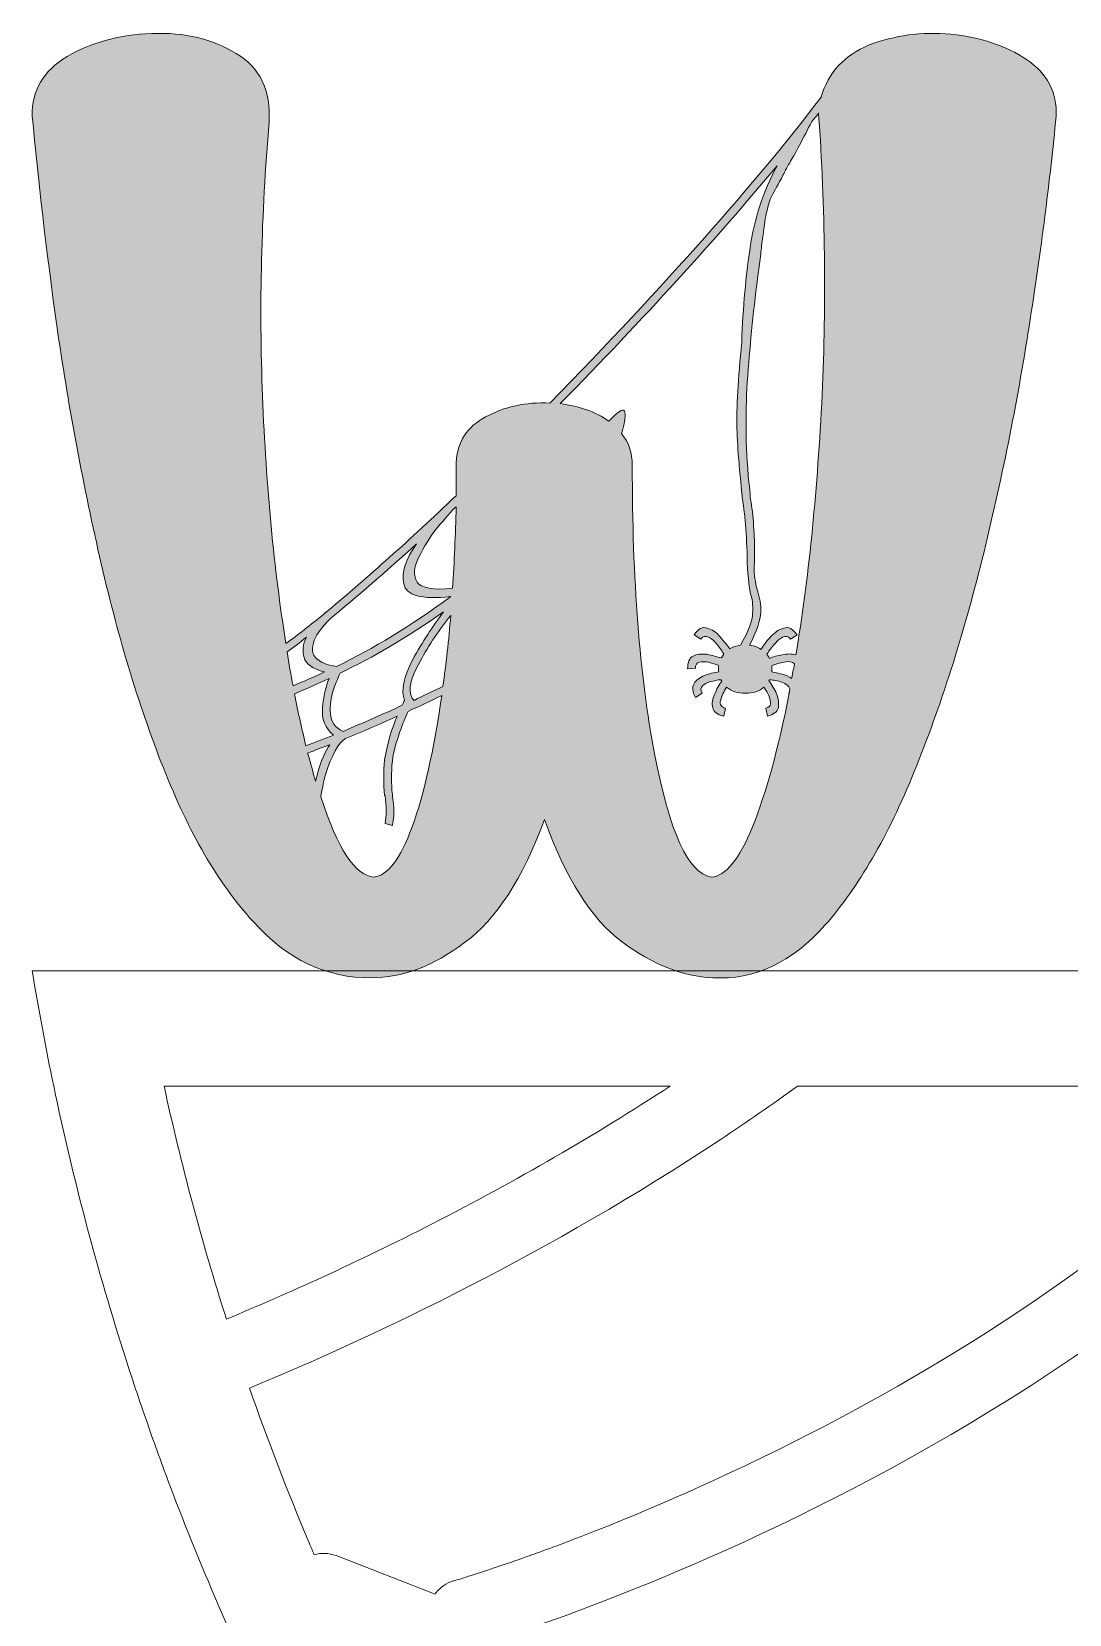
# Model space of a CAD drawing. Extents: x 32 to 969, y -780 to -219.
# Drawn here: x 31.9 to 213.1, y -495.7 to -219.4 of the extents above; entities that cross this region are included whole.
import ezdxf

# ---------------------------------------------------------------- set-up
doc = ezdxf.new("R2010")
doc.units = 0
doc.header["$MEASUREMENT"] = 0
doc.layers.add('Layer 1', color=7, linetype='Continuous', lineweight=0)

# ---------------------------------------------------------------- blocks, each defined once
blk = doc.blocks.new('Block_1')
at = {"layer": 'Layer 1', "true_color": 0x000000, "transparency": 33554687}
h = blk.add_hatch(color=18, dxfattribs=at)
h.dxf.hatch_style = 2
edge = h.paths.add_edge_path()
edge.add_spline(control_points=[(164.9, -330.66), (165, -330.45), (165, -330.13), (165.11, -329.81), (164.69, -329.39), (164.06, -329.28), (163.32, -329.5), (162.48, -329.6), (161.75, -329.81), (161.12, -330.13), (161.12, -330.45), (161.12, -330.87), (161.12, -331.19), (161.64, -331.3), (162.27, -331.4), (162.9, -331.61), (163.53, -331.72), (164.06, -332.04), (164.58, -332.36), (164.69, -331.83), (164.79, -331.3), (164.9, -330.66)], knot_values=[0, 0, 0, 0, 1, 1, 1, 2, 2, 2, 3, 3, 3, 4, 4, 4, 5, 5, 5, 6, 6, 6, 7, 7, 7, 7], degree=3, periodic=0)
edge = h.paths.add_edge_path()
edge.add_spline(control_points=[(169.83, -284.36), (170.67, -268.15), (170.46, -251.73), (169.41, -235.21), (169.3, -234.68), (169.3, -234.15), (169.3, -233.62), (168.99, -234.15), (168.46, -234.68), (168.04, -235.21), (167.42, -236.48), (166.68, -237.85), (165.95, -239.23), (165.21, -240.72), (164.58, -241.67), (164.27, -242.3), (164.16, -242.52), (164.06, -242.62), (164.06, -242.62), (163.53, -243.58), (163.11, -244.32), (162.8, -245.06), (161.96, -246.54), (161.33, -247.71), (160.91, -248.55), (160.59, -249.51), (160.28, -250.46), (160.07, -251.63), (159.86, -252.79), (159.65, -254.49), (159.33, -256.82), (159.33, -257.14), (159.33, -257.45), (159.23, -257.77), (159.12, -259.04), (158.91, -260.1), (158.81, -261.27), (157.97, -267.52), (157.34, -273.56), (156.92, -279.49), (156.5, -285.32), (156.5, -291.57), (157.13, -298.14), (157.23, -298.98), (157.34, -299.73), (157.34, -300.57), (157.44, -301.21), (157.55, -301.95), (157.65, -302.59), (158.07, -305.87), (158.18, -309.26), (158.07, -312.65), (157.97, -313.5), (158.07, -314.24), (158.18, -314.88), (158.28, -315.51), (158.39, -316.25), (158.6, -316.99), (159.02, -318.16), (159.23, -319.43), (159.23, -320.81), (159.12, -322.19), (158.49, -324.09), (157.23, -326.53), (157.23, -326.53), (157.34, -326.53), (157.34, -326.53), (158.07, -326.64), (158.7, -326.85), (159.23, -327.27), (159.65, -326.64), (160.17, -325.89), (160.91, -325.05), (161.64, -324.3), (162.38, -323.77), (163.22, -323.56), (164.06, -323.25), (164.79, -323.67), (165.53, -324.73), (165.53, -324.73), (164.37, -325.47), (164.37, -325.47), (163.95, -324.94), (163.53, -324.83), (163.01, -325.15), (162.38, -325.47), (161.96, -325.89), (161.43, -326.53), (160.91, -327.17), (160.49, -327.69), (160.28, -328.12), (160.38, -328.33), (160.59, -328.54), (160.7, -328.86), (161.33, -328.54), (162.17, -328.33), (163.01, -328.22), (163.85, -328.01), (164.58, -328.01), (165.32, -328.22), (167.52, -315.19), (168.99, -300.57), (169.83, -284.36)], knot_values=[0, 0, 0, 0, 1, 1, 1, 2, 2, 2, 3, 3, 3, 4, 4, 4, 5, 5, 5, 6, 6, 6, 7, 7, 7, 8, 8, 8, 9, 9, 9, 10, 10, 10, 11, 11, 11, 12, 12, 12, 13, 13, 13, 14, 14, 14, 15, 15, 15, 16, 16, 16, 17, 17, 17, 18, 18, 18, 19, 19, 19, 20, 20, 20, 21, 21, 21, 22, 22, 22, 23, 23, 23, 24, 24, 24, 25, 25, 25, 26, 26, 26, 27, 27, 27, 28, 28, 28, 29, 29, 29, 30, 30, 30, 31, 31, 31, 32, 32, 32, 33, 33, 33, 34, 34, 34, 34], degree=3, periodic=0)
edge = h.paths.add_edge_path()
edge.add_spline(control_points=[(164.27, -334.16), (164.16, -333.63), (163.64, -333.31), (162.9, -332.99), (162.17, -332.78), (161.43, -332.57), (160.7, -332.57), (160.7, -332.57), (160.59, -332.67), (160.59, -332.67), (161.12, -333.42), (161.54, -334.16), (161.96, -335), (162.27, -335.85), (162.38, -336.7), (162.27, -337.44), (162.06, -338.18), (161.43, -338.61), (160.38, -338.92), (160.38, -338.92), (160.07, -337.55), (160.07, -337.55), (160.59, -337.44), (160.91, -337.12), (160.91, -336.81), (160.91, -336.38), (160.8, -335.85), (160.59, -335.32), (160.38, -334.79), (160.07, -334.37), (159.75, -333.84), (159.02, -334.58), (157.86, -334.9), (156.5, -334.9), (155.13, -334.9), (154.08, -334.58), (153.24, -333.84), (152.72, -334.69), (152.4, -335.43), (152.19, -336.17), (151.98, -336.91), (152.3, -337.34), (153.03, -337.55), (153.03, -337.55), (152.72, -338.92), (152.72, -338.92), (151.56, -338.61), (150.94, -338.18), (150.83, -337.44), (150.62, -336.7), (150.73, -335.96), (151.14, -335.11), (151.46, -334.26), (151.88, -333.42), (152.4, -332.78), (152.3, -332.78), (152.3, -332.67), (152.3, -332.67), (152.3, -332.57), (152.3, -332.57), (152.19, -332.57), (151.67, -332.57), (151.04, -332.78), (150.41, -332.89), (149.78, -333.1), (149.36, -333.31), (149.05, -333.63), (148.73, -333.95), (148.63, -334.37), (148.94, -334.9), (148.94, -334.9), (147.79, -335.64), (147.79, -335.64), (147.26, -334.69), (147.16, -333.84), (147.58, -333.2), (147.89, -332.67), (148.52, -332.14), (149.36, -331.83), (150.2, -331.51), (151.04, -331.3), (151.88, -331.19), (151.77, -330.87), (151.77, -330.45), (151.88, -330.13), (151.35, -329.81), (150.73, -329.71), (150.1, -329.5), (149.47, -329.39), (148.94, -329.39), (148.42, -329.5), (148, -329.6), (147.79, -330.03), (147.79, -330.56), (147.79, -330.56), (146.42, -330.66), (146.42, -330.66), (146.42, -329.5), (146.74, -328.75), (147.37, -328.44), (148, -328.12), (148.84, -328.01), (149.78, -328.12), (150.73, -328.33), (151.56, -328.54), (152.3, -328.75), (152.4, -328.54), (152.61, -328.33), (152.72, -328.12), (152.51, -327.59), (152.09, -327.06), (151.56, -326.42), (151.14, -325.89), (150.62, -325.36), (150.1, -325.15), (149.57, -324.83), (149.05, -324.94), (148.73, -325.47), (148.73, -325.47), (147.58, -324.73), (147.58, -324.73), (148.21, -323.67), (149.05, -323.25), (149.89, -323.56), (150.62, -323.77), (151.46, -324.2), (152.09, -325.05), (152.82, -325.89), (153.35, -326.53), (153.77, -327.17), (154.29, -326.85), (154.92, -326.64), (155.66, -326.53), (157.02, -324.09), (157.76, -322.29), (157.76, -320.91), (157.86, -319.64), (157.76, -318.37), (157.34, -317.31), (157.02, -315.3), (156.81, -312.97), (156.81, -310.21), (156.71, -307.99), (156.6, -305.98), (156.39, -304.07), (156.39, -303.86), (156.39, -303.65), (156.29, -303.33), (155.55, -297.18), (155.13, -292.2), (155.03, -288.71), (154.92, -285.11), (155.24, -280.13), (155.87, -273.66), (156.08, -267.52), (156.6, -262.01), (157.34, -257.14), (158.07, -252.16), (159.54, -247.39), (162.06, -242.83), (151.35, -255.65), (138.76, -269.53), (124.17, -284.36), (127.53, -284.79), (130.36, -285.74), (132.67, -287.44), (134.24, -285.74), (135.08, -285.21), (135.4, -285.64), (135.71, -286.16), (135.5, -287.44), (134.87, -289.56), (136.13, -291.04), (136.76, -292.95), (136.76, -295.17), (136.76, -315.09), (138.02, -331.83), (140.65, -345.49), (143.27, -359.16), (146.53, -366.36), (150.52, -367), (153.03, -366.89), (155.45, -363.93), (157.76, -358.21), (160.07, -352.49), (162.27, -344.75), (164.16, -334.9), (164.16, -334.9), (164.06, -334.9), (164.06, -334.9), (164.06, -334.9), (164.16, -334.9), (164.16, -334.9), (164.16, -334.9), (164.27, -334.16), (164.27, -334.16)], knot_values=[0, 0, 0, 0, 1, 1, 1, 2, 2, 2, 3, 3, 3, 4, 4, 4, 5, 5, 5, 6, 6, 6, 7, 7, 7, 8, 8, 8, 9, 9, 9, 10, 10, 10, 11, 11, 11, 12, 12, 12, 13, 13, 13, 14, 14, 14, 15, 15, 15, 16, 16, 16, 17, 17, 17, 18, 18, 18, 19, 19, 19, 20, 20, 20, 21, 21, 21, 22, 22, 22, 23, 23, 23, 24, 24, 24, 25, 25, 25, 26, 26, 26, 27, 27, 27, 28, 28, 28, 29, 29, 29, 30, 30, 30, 31, 31, 31, 32, 32, 32, 33, 33, 33, 34, 34, 34, 35, 35, 35, 36, 36, 36, 37, 37, 37, 38, 38, 38, 39, 39, 39, 40, 40, 40, 41, 41, 41, 42, 42, 42, 43, 43, 43, 44, 44, 44, 45, 45, 45, 46, 46, 46, 47, 47, 47, 48, 48, 48, 49, 49, 49, 50, 50, 50, 51, 51, 51, 52, 52, 52, 53, 53, 53, 54, 54, 54, 55, 55, 55, 56, 56, 56, 57, 57, 57, 58, 58, 58, 59, 59, 59, 60, 60, 60, 61, 61, 61, 62, 62, 62, 63, 63, 63, 64, 64, 64, 65, 65, 65, 65], degree=3, periodic=0)
edge = h.paths.add_edge_path()
edge.add_spline(control_points=[(106.01, -302.37), (105.17, -303.12), (104.12, -304.39), (102.75, -305.98), (101.39, -307.67), (100.34, -309.37), (99.5, -311.17), (98.55, -312.97), (98.55, -314.35), (99.18, -315.51), (99.92, -316.57), (102.02, -316.99), (105.38, -316.57), (105.69, -312.02), (105.9, -307.25), (106.01, -302.37)], knot_values=[0, 0, 0, 0, 1, 1, 1, 2, 2, 2, 3, 3, 3, 4, 4, 4, 5, 5, 5, 5], degree=3, periodic=0)
edge = h.paths.add_edge_path()
edge.add_spline(control_points=[(105.06, -321.34), (103.07, -323.77), (101.28, -326.42), (99.71, -329.39), (98.03, -332.25), (97.61, -334.37), (98.34, -335.75), (98.34, -335.75), (98.66, -336.17), (98.66, -336.17), (100.34, -335.32), (102.12, -334.47), (103.7, -333.73), (104.22, -329.81), (104.75, -325.68), (105.06, -321.34)], knot_values=[0, 0, 0, 0, 1, 1, 1, 2, 2, 2, 3, 3, 3, 4, 4, 4, 5, 5, 5, 5], degree=3, periodic=0)
edge = h.paths.add_edge_path()
edge.add_spline(control_points=[(98.45, -328.97), (100.13, -326), (101.91, -323.25), (103.8, -320.7), (97.5, -325.15), (91.52, -328.65), (85.75, -331.4), (85.54, -331.93), (85.12, -332.89), (84.59, -334.26), (84.17, -335.64), (83.96, -337.02), (84.07, -338.5), (84.07, -339.88), (84.91, -340.94), (86.27, -341.57), (89.74, -340.09), (93.2, -338.61), (96.56, -337.02), (96.77, -336.7), (96.88, -336.38), (96.98, -336.17), (96.35, -334.47), (96.88, -332.04), (98.45, -328.97)], knot_values=[0, 0, 0, 0, 1, 1, 1, 2, 2, 2, 3, 3, 3, 4, 4, 4, 5, 5, 5, 6, 6, 6, 7, 7, 7, 8, 8, 8, 8], degree=3, periodic=0)
edge = h.paths.add_edge_path()
edge.add_spline(control_points=[(98.34, -358.21), (100.44, -352.49), (102.12, -344.86), (103.49, -335.32), (101.6, -336.28), (99.71, -337.12), (97.61, -338.08), (97.19, -339.03), (96.67, -340.3), (96.14, -341.79), (95.62, -343.37), (95.09, -344.96), (94.88, -346.76), (94.67, -348.78), (94.67, -350.68), (94.88, -352.59), (94.88, -352.59), (94.88, -352.7), (94.88, -352.7), (95.2, -354.71), (95.2, -356.51), (94.88, -357.99), (94.88, -357.99), (93.62, -357.68), (93.62, -357.68), (93.83, -356.3), (93.83, -354.71), (93.62, -352.8), (93.62, -352.8), (93.52, -352.8), (93.52, -352.7), (93.31, -350.79), (93.31, -348.67), (93.52, -346.55), (94.04, -343.59), (94.78, -341.04), (95.72, -338.92), (92.78, -340.3), (89.74, -341.57), (86.69, -342.84), (85.43, -343.59), (84.28, -345.71), (83.23, -349.1), (82.91, -350.26), (82.6, -351.53), (82.39, -353.01), (85.33, -362.13), (88.37, -366.68), (91.63, -367), (94.04, -366.79), (96.25, -363.82), (98.34, -358.21)], knot_values=[0, 0, 0, 0, 1, 1, 1, 2, 2, 2, 3, 3, 3, 4, 4, 4, 5, 5, 5, 6, 6, 6, 7, 7, 7, 8, 8, 8, 9, 9, 9, 10, 10, 10, 11, 11, 11, 12, 12, 12, 13, 13, 13, 14, 14, 14, 15, 15, 15, 16, 16, 16, 17, 17, 17, 17], degree=3, periodic=0)
edge = h.paths.add_edge_path()
edge.add_spline(control_points=[(105.06, -318.05), (100.02, -318.58), (97.19, -317.84), (96.88, -315.83), (96.46, -313.82), (97.19, -311.49), (99.08, -308.84), (93.73, -313.71), (88.69, -318.05), (83.96, -321.97), (83.96, -321.97), (83.75, -322.19), (83.44, -322.5), (83.12, -322.82), (82.7, -323.35), (82.28, -323.88), (81.86, -324.41), (81.55, -325.05), (81.23, -325.68), (81.02, -326.32), (80.92, -326.95), (80.92, -327.59), (81.02, -328.22), (81.44, -328.75), (82.07, -329.18), (82.7, -329.71), (83.75, -330.03), (85.12, -330.24), (91.52, -327.17), (98.13, -323.14), (105.06, -318.05)], knot_values=[0, 0, 0, 0, 1, 1, 1, 2, 2, 2, 3, 3, 3, 4, 4, 4, 5, 5, 5, 6, 6, 6, 7, 7, 7, 8, 8, 8, 9, 9, 9, 10, 10, 10, 10], degree=3, periodic=0)
edge = h.paths.add_edge_path()
edge.add_spline(control_points=[(81.86, -348.67), (82.49, -346.66), (83.12, -345.07), (83.96, -343.9), (82.6, -344.43), (81.34, -344.86), (80.08, -345.39), (80.61, -347.08), (81.02, -348.78), (81.44, -350.26), (81.65, -349.73), (81.76, -349.2), (81.86, -348.67)], knot_values=[0, 0, 0, 0, 1, 1, 1, 2, 2, 2, 3, 3, 3, 4, 4, 4, 4], degree=3, periodic=0)
edge = h.paths.add_edge_path()
edge.add_spline(control_points=[(79.77, -344.12), (81.34, -343.48), (83.02, -342.84), (84.59, -342.21), (83.12, -341.04), (82.49, -339.45), (82.7, -337.44), (82.81, -335.53), (83.23, -333.73), (83.86, -332.36), (81.76, -333.31), (79.66, -334.26), (77.77, -335), (78.4, -338.29), (79.14, -341.26), (79.77, -344.12)], knot_values=[0, 0, 0, 0, 1, 1, 1, 2, 2, 2, 3, 3, 3, 4, 4, 4, 5, 5, 5, 5], degree=3, periodic=0)
edge = h.paths.add_edge_path()
edge.add_spline(control_points=[(77.56, -333.63), (79.24, -332.89), (81.13, -332.14), (83.02, -331.19), (80.92, -330.66), (79.77, -329.81), (79.45, -328.65), (79.14, -327.59), (79.24, -326.42), (79.87, -325.15), (78.72, -326.11), (77.56, -326.95), (76.51, -327.69), (76.83, -329.71), (77.14, -331.72), (77.56, -333.63)], knot_values=[0, 0, 0, 0, 1, 1, 1, 2, 2, 2, 3, 3, 3, 4, 4, 4, 5, 5, 5, 5], degree=3, periodic=0)
edge = h.paths.add_edge_path()
edge.add_spline(control_points=[(178.12, -221.75), (182.53, -220.06), (187.25, -219.42), (192.4, -219.84), (197.54, -220.37), (201.95, -221.86), (205.62, -224.29), (209.19, -226.73), (210.98, -230.01), (210.77, -234.15), (209.72, -245.27), (208.14, -257.45), (206.04, -270.91), (203.94, -284.36), (201.22, -297.92), (197.86, -311.49), (194.5, -324.94), (190.61, -337.34), (185.99, -348.57), (181.48, -359.8), (176.23, -368.8), (170.46, -375.37), (164.58, -381.94), (158.07, -385.01), (150.83, -384.59), (145.58, -384.37), (140.33, -382.26), (134.98, -378.34), (129.63, -374.31), (125.11, -367.21), (121.44, -356.93), (117.66, -367.21), (113.04, -374.42), (107.48, -378.44), (102.02, -382.57), (96.56, -384.59), (91.21, -384.59), (83.44, -384.69), (76.51, -381.41), (70.53, -374.73), (64.44, -368.06), (59.3, -359.16), (54.89, -347.93), (50.48, -336.81), (46.8, -324.41), (43.76, -311.06), (40.72, -297.61), (38.2, -284.15), (36.31, -270.8), (34.42, -257.45), (33.05, -245.16), (32, -234.15), (31.9, -229.7), (33.89, -226.31), (38.09, -223.76), (42.29, -221.33), (47.22, -219.95), (52.89, -219.74), (58.56, -219.53), (63.5, -220.69), (67.59, -223.23), (71.79, -225.67), (73.68, -229.7), (73.36, -235.21), (72, -251.31), (71.58, -267.31), (72.21, -283.09), (72.84, -298.98), (74.2, -313.29), (76.3, -326.21), (78.4, -324.73), (80.61, -322.93), (82.91, -321.13), (82.91, -321.13), (83.02, -320.91), (83.02, -320.91), (83.02, -320.91), (83.02, -321.02), (83.02, -321.02), (89.84, -315.3), (97.3, -308.73), (105.17, -301.21), (105.17, -301.21), (105.48, -300.89), (105.48, -300.89), (105.48, -300.89), (106.01, -300.47), (106.01, -300.47), (106.01, -298.56), (106.01, -296.55), (106.01, -294.64), (106.22, -291.04), (107.9, -288.39), (111.15, -286.69), (114.41, -284.89), (118.18, -284.05), (122.38, -284.26), (142.54, -263.6), (158.39, -245.8), (169.72, -230.86), (170.98, -226.52), (173.82, -223.55), (178.12, -221.75)], knot_values=[0, 0, 0, 0, 1, 1, 1, 2, 2, 2, 3, 3, 3, 4, 4, 4, 5, 5, 5, 6, 6, 6, 7, 7, 7, 8, 8, 8, 9, 9, 9, 10, 10, 10, 11, 11, 11, 12, 12, 12, 13, 13, 13, 14, 14, 14, 15, 15, 15, 16, 16, 16, 17, 17, 17, 18, 18, 18, 19, 19, 19, 20, 20, 20, 21, 21, 21, 22, 22, 22, 23, 23, 23, 24, 24, 24, 25, 25, 25, 26, 26, 26, 27, 27, 27, 28, 28, 28, 29, 29, 29, 30, 30, 30, 31, 31, 31, 32, 32, 32, 33, 33, 33, 34, 34, 34, 34], degree=3, periodic=0)
at = {"layer": 'Layer 1'}
for points, knots in [([(178.12, -221.75), (182.53, -220.06), (187.25, -219.42), (192.4, -219.84), (197.54, -220.37), (201.95, -221.86), (205.62, -224.29), (209.19, -226.73), (210.98, -230.01), (210.77, -234.15), (209.72, -245.27), (208.14, -257.45), (206.04, -270.91), (203.94, -284.36), (201.22, -297.92), (197.86, -311.49), (194.5, -324.94), (190.61, -337.34), (185.99, -348.57), (181.48, -359.8), (176.23, -368.8), (170.46, -375.37), (164.58, -381.94), (158.07, -385.01), (150.83, -384.59), (145.58, -384.37), (140.33, -382.26), (134.98, -378.34), (129.63, -374.31), (125.11, -367.21), (121.44, -356.93), (117.66, -367.21), (113.04, -374.42), (107.48, -378.44), (102.02, -382.57), (96.56, -384.59), (91.21, -384.59), (83.44, -384.69), (76.51, -381.41), (70.53, -374.73), (64.44, -368.06), (59.3, -359.16), (54.89, -347.93), (50.48, -336.81), (46.8, -324.41), (43.76, -311.06), (40.72, -297.61), (38.2, -284.15), (36.31, -270.8), (34.42, -257.45), (33.05, -245.16), (32, -234.15), (31.9, -229.7), (33.89, -226.31), (38.09, -223.76), (42.29, -221.33), (47.22, -219.95), (52.89, -219.74), (58.56, -219.53), (63.5, -220.69), (67.59, -223.23), (71.79, -225.67), (73.68, -229.7), (73.36, -235.21), (72, -251.31), (71.58, -267.31), (72.21, -283.09), (72.84, -298.98), (74.2, -313.29), (76.3, -326.21), (78.4, -324.73), (80.61, -322.93), (82.91, -321.13), (82.91, -321.13), (83.02, -320.91), (83.02, -320.91), (83.02, -320.91), (83.02, -321.02), (83.02, -321.02), (89.84, -315.3), (97.3, -308.73), (105.17, -301.21), (105.17, -301.21), (105.48, -300.89), (105.48, -300.89), (105.48, -300.89), (106.01, -300.47), (106.01, -300.47), (106.01, -298.56), (106.01, -296.55), (106.01, -294.64), (106.22, -291.04), (107.9, -288.39), (111.15, -286.69), (114.41, -284.89), (118.18, -284.05), (122.38, -284.26), (142.54, -263.6), (158.39, -245.8), (169.72, -230.86), (170.98, -226.52), (173.82, -223.55), (178.12, -221.75)], [0, 0, 0, 0, 1, 1, 1, 2, 2, 2, 3, 3, 3, 4, 4, 4, 5, 5, 5, 6, 6, 6, 7, 7, 7, 8, 8, 8, 9, 9, 9, 10, 10, 10, 11, 11, 11, 12, 12, 12, 13, 13, 13, 14, 14, 14, 15, 15, 15, 16, 16, 16, 17, 17, 17, 18, 18, 18, 19, 19, 19, 20, 20, 20, 21, 21, 21, 22, 22, 22, 23, 23, 23, 24, 24, 24, 25, 25, 25, 26, 26, 26, 27, 27, 27, 28, 28, 28, 29, 29, 29, 30, 30, 30, 31, 31, 31, 32, 32, 32, 33, 33, 33, 34, 34, 34, 34]), ([(169.83, -284.36), (170.67, -268.15), (170.46, -251.73), (169.41, -235.21), (169.3, -234.68), (169.3, -234.15), (169.3, -233.62), (168.99, -234.15), (168.46, -234.68), (168.04, -235.21), (167.42, -236.48), (166.68, -237.85), (165.95, -239.23), (165.21, -240.72), (164.58, -241.67), (164.27, -242.3), (164.16, -242.52), (164.06, -242.62), (164.06, -242.62), (163.53, -243.58), (163.11, -244.32), (162.8, -245.06), (161.96, -246.54), (161.33, -247.71), (160.91, -248.55), (160.59, -249.51), (160.28, -250.46), (160.07, -251.63), (159.86, -252.79), (159.65, -254.49), (159.33, -256.82), (159.33, -257.14), (159.33, -257.45), (159.23, -257.77), (159.12, -259.04), (158.91, -260.1), (158.81, -261.27), (157.97, -267.52), (157.34, -273.56), (156.92, -279.49), (156.5, -285.32), (156.5, -291.57), (157.13, -298.14), (157.23, -298.98), (157.34, -299.73), (157.34, -300.57), (157.44, -301.21), (157.55, -301.95), (157.65, -302.59), (158.07, -305.87), (158.18, -309.26), (158.07, -312.65), (157.97, -313.5), (158.07, -314.24), (158.18, -314.88), (158.28, -315.51), (158.39, -316.25), (158.6, -316.99), (159.02, -318.16), (159.23, -319.43), (159.23, -320.81), (159.12, -322.19), (158.49, -324.09), (157.23, -326.53), (157.23, -326.53), (157.34, -326.53), (157.34, -326.53), (158.07, -326.64), (158.7, -326.85), (159.23, -327.27), (159.65, -326.64), (160.17, -325.89), (160.91, -325.05), (161.64, -324.3), (162.38, -323.77), (163.22, -323.56), (164.06, -323.25), (164.79, -323.67), (165.53, -324.73), (165.53, -324.73), (164.37, -325.47), (164.37, -325.47), (163.95, -324.94), (163.53, -324.83), (163.01, -325.15), (162.38, -325.47), (161.96, -325.89), (161.43, -326.53), (160.91, -327.17), (160.49, -327.69), (160.28, -328.12), (160.38, -328.33), (160.59, -328.54), (160.7, -328.86), (161.33, -328.54), (162.17, -328.33), (163.01, -328.22), (163.85, -328.01), (164.58, -328.01), (165.32, -328.22), (167.52, -315.19), (168.99, -300.57), (169.83, -284.36)], [0, 0, 0, 0, 1, 1, 1, 2, 2, 2, 3, 3, 3, 4, 4, 4, 5, 5, 5, 6, 6, 6, 7, 7, 7, 8, 8, 8, 9, 9, 9, 10, 10, 10, 11, 11, 11, 12, 12, 12, 13, 13, 13, 14, 14, 14, 15, 15, 15, 16, 16, 16, 17, 17, 17, 18, 18, 18, 19, 19, 19, 20, 20, 20, 21, 21, 21, 22, 22, 22, 23, 23, 23, 24, 24, 24, 25, 25, 25, 26, 26, 26, 27, 27, 27, 28, 28, 28, 29, 29, 29, 30, 30, 30, 31, 31, 31, 32, 32, 32, 33, 33, 33, 34, 34, 34, 34]), ([(164.27, -334.16), (164.16, -333.63), (163.64, -333.31), (162.9, -332.99), (162.17, -332.78), (161.43, -332.57), (160.7, -332.57), (160.7, -332.57), (160.59, -332.67), (160.59, -332.67), (161.12, -333.42), (161.54, -334.16), (161.96, -335), (162.27, -335.85), (162.38, -336.7), (162.27, -337.44), (162.06, -338.18), (161.43, -338.61), (160.38, -338.92), (160.38, -338.92), (160.07, -337.55), (160.07, -337.55), (160.59, -337.44), (160.91, -337.12), (160.91, -336.81), (160.91, -336.38), (160.8, -335.85), (160.59, -335.32), (160.38, -334.79), (160.07, -334.37), (159.75, -333.84), (159.02, -334.58), (157.86, -334.9), (156.5, -334.9), (155.13, -334.9), (154.08, -334.58), (153.24, -333.84), (152.72, -334.69), (152.4, -335.43), (152.19, -336.17), (151.98, -336.91), (152.3, -337.34), (153.03, -337.55), (153.03, -337.55), (152.72, -338.92), (152.72, -338.92), (151.56, -338.61), (150.94, -338.18), (150.83, -337.44), (150.62, -336.7), (150.73, -335.96), (151.14, -335.11), (151.46, -334.26), (151.88, -333.42), (152.4, -332.78), (152.3, -332.78), (152.3, -332.67), (152.3, -332.67), (152.3, -332.57), (152.3, -332.57), (152.19, -332.57), (151.67, -332.57), (151.04, -332.78), (150.41, -332.89), (149.78, -333.1), (149.36, -333.31), (149.05, -333.63), (148.73, -333.95), (148.63, -334.37), (148.94, -334.9), (148.94, -334.9), (147.79, -335.64), (147.79, -335.64), (147.26, -334.69), (147.16, -333.84), (147.58, -333.2), (147.89, -332.67), (148.52, -332.14), (149.36, -331.83), (150.2, -331.51), (151.04, -331.3), (151.88, -331.19), (151.77, -330.87), (151.77, -330.45), (151.88, -330.13), (151.35, -329.81), (150.73, -329.71), (150.1, -329.5), (149.47, -329.39), (148.94, -329.39), (148.42, -329.5), (148, -329.6), (147.79, -330.03), (147.79, -330.56), (147.79, -330.56), (146.42, -330.66), (146.42, -330.66), (146.42, -329.5), (146.74, -328.75), (147.37, -328.44), (148, -328.12), (148.84, -328.01), (149.78, -328.12), (150.73, -328.33), (151.56, -328.54), (152.3, -328.75), (152.4, -328.54), (152.61, -328.33), (152.72, -328.12), (152.51, -327.59), (152.09, -327.06), (151.56, -326.42), (151.14, -325.89), (150.62, -325.36), (150.1, -325.15), (149.57, -324.83), (149.05, -324.94), (148.73, -325.47), (148.73, -325.47), (147.58, -324.73), (147.58, -324.73), (148.21, -323.67), (149.05, -323.25), (149.89, -323.56), (150.62, -323.77), (151.46, -324.2), (152.09, -325.05), (152.82, -325.89), (153.35, -326.53), (153.77, -327.17), (154.29, -326.85), (154.92, -326.64), (155.66, -326.53), (157.02, -324.09), (157.76, -322.29), (157.76, -320.91), (157.86, -319.64), (157.76, -318.37), (157.34, -317.31), (157.02, -315.3), (156.81, -312.97), (156.81, -310.21), (156.71, -307.99), (156.6, -305.98), (156.39, -304.07), (156.39, -303.86), (156.39, -303.65), (156.29, -303.33), (155.55, -297.18), (155.13, -292.2), (155.03, -288.71), (154.92, -285.11), (155.24, -280.13), (155.87, -273.66), (156.08, -267.52), (156.6, -262.01), (157.34, -257.14), (158.07, -252.16), (159.54, -247.39), (162.06, -242.83), (151.35, -255.65), (138.76, -269.53), (124.17, -284.36), (127.53, -284.79), (130.36, -285.74), (132.67, -287.44), (134.24, -285.74), (135.08, -285.21), (135.4, -285.64), (135.71, -286.16), (135.5, -287.44), (134.87, -289.56), (136.13, -291.04), (136.76, -292.95), (136.76, -295.17), (136.76, -315.09), (138.02, -331.83), (140.65, -345.49), (143.27, -359.16), (146.53, -366.36), (150.52, -367), (153.03, -366.89), (155.45, -363.93), (157.76, -358.21), (160.07, -352.49), (162.27, -344.75), (164.16, -334.9), (164.16, -334.9), (164.06, -334.9), (164.06, -334.9), (164.06, -334.9), (164.16, -334.9), (164.16, -334.9), (164.16, -334.9), (164.27, -334.16), (164.27, -334.16)], [0, 0, 0, 0, 1, 1, 1, 2, 2, 2, 3, 3, 3, 4, 4, 4, 5, 5, 5, 6, 6, 6, 7, 7, 7, 8, 8, 8, 9, 9, 9, 10, 10, 10, 11, 11, 11, 12, 12, 12, 13, 13, 13, 14, 14, 14, 15, 15, 15, 16, 16, 16, 17, 17, 17, 18, 18, 18, 19, 19, 19, 20, 20, 20, 21, 21, 21, 22, 22, 22, 23, 23, 23, 24, 24, 24, 25, 25, 25, 26, 26, 26, 27, 27, 27, 28, 28, 28, 29, 29, 29, 30, 30, 30, 31, 31, 31, 32, 32, 32, 33, 33, 33, 34, 34, 34, 35, 35, 35, 36, 36, 36, 37, 37, 37, 38, 38, 38, 39, 39, 39, 40, 40, 40, 41, 41, 41, 42, 42, 42, 43, 43, 43, 44, 44, 44, 45, 45, 45, 46, 46, 46, 47, 47, 47, 48, 48, 48, 49, 49, 49, 50, 50, 50, 51, 51, 51, 52, 52, 52, 53, 53, 53, 54, 54, 54, 55, 55, 55, 56, 56, 56, 57, 57, 57, 58, 58, 58, 59, 59, 59, 60, 60, 60, 61, 61, 61, 62, 62, 62, 63, 63, 63, 64, 64, 64, 65, 65, 65, 65]), ([(106.01, -302.37), (105.17, -303.12), (104.12, -304.39), (102.75, -305.98), (101.39, -307.67), (100.34, -309.37), (99.5, -311.17), (98.55, -312.97), (98.55, -314.35), (99.18, -315.51), (99.92, -316.57), (102.02, -316.99), (105.38, -316.57), (105.69, -312.02), (105.9, -307.25), (106.01, -302.37)], [0, 0, 0, 0, 1, 1, 1, 2, 2, 2, 3, 3, 3, 4, 4, 4, 5, 5, 5, 5]), ([(105.06, -318.05), (100.02, -318.58), (97.19, -317.84), (96.88, -315.83), (96.46, -313.82), (97.19, -311.49), (99.08, -308.84), (93.73, -313.71), (88.69, -318.05), (83.96, -321.97), (83.96, -321.97), (83.75, -322.19), (83.44, -322.5), (83.12, -322.82), (82.7, -323.35), (82.28, -323.88), (81.86, -324.41), (81.55, -325.05), (81.23, -325.68), (81.02, -326.32), (80.92, -326.95), (80.92, -327.59), (81.02, -328.22), (81.44, -328.75), (82.07, -329.18), (82.7, -329.71), (83.75, -330.03), (85.12, -330.24), (91.52, -327.17), (98.13, -323.14), (105.06, -318.05)], [0, 0, 0, 0, 1, 1, 1, 2, 2, 2, 3, 3, 3, 4, 4, 4, 5, 5, 5, 6, 6, 6, 7, 7, 7, 8, 8, 8, 9, 9, 9, 10, 10, 10, 10]), ([(98.45, -328.97), (100.13, -326), (101.91, -323.25), (103.8, -320.7), (97.5, -325.15), (91.52, -328.65), (85.75, -331.4), (85.54, -331.93), (85.12, -332.89), (84.59, -334.26), (84.17, -335.64), (83.96, -337.02), (84.07, -338.5), (84.07, -339.88), (84.91, -340.94), (86.27, -341.57), (89.74, -340.09), (93.2, -338.61), (96.56, -337.02), (96.77, -336.7), (96.88, -336.38), (96.98, -336.17), (96.35, -334.47), (96.88, -332.04), (98.45, -328.97)], [0, 0, 0, 0, 1, 1, 1, 2, 2, 2, 3, 3, 3, 4, 4, 4, 5, 5, 5, 6, 6, 6, 7, 7, 7, 8, 8, 8, 8]), ([(105.06, -321.34), (103.07, -323.77), (101.28, -326.42), (99.71, -329.39), (98.03, -332.25), (97.61, -334.37), (98.34, -335.75), (98.34, -335.75), (98.66, -336.17), (98.66, -336.17), (100.34, -335.32), (102.12, -334.47), (103.7, -333.73), (104.22, -329.81), (104.75, -325.68), (105.06, -321.34)], [0, 0, 0, 0, 1, 1, 1, 2, 2, 2, 3, 3, 3, 4, 4, 4, 5, 5, 5, 5]), ([(77.56, -333.63), (79.24, -332.89), (81.13, -332.14), (83.02, -331.19), (80.92, -330.66), (79.77, -329.81), (79.45, -328.65), (79.14, -327.59), (79.24, -326.42), (79.87, -325.15), (78.72, -326.11), (77.56, -326.95), (76.51, -327.69), (76.83, -329.71), (77.14, -331.72), (77.56, -333.63)], [0, 0, 0, 0, 1, 1, 1, 2, 2, 2, 3, 3, 3, 4, 4, 4, 5, 5, 5, 5]), ([(164.9, -330.66), (165, -330.45), (165, -330.13), (165.11, -329.81), (164.69, -329.39), (164.06, -329.28), (163.32, -329.5), (162.48, -329.6), (161.75, -329.81), (161.12, -330.13), (161.12, -330.45), (161.12, -330.87), (161.12, -331.19), (161.64, -331.3), (162.27, -331.4), (162.9, -331.61), (163.53, -331.72), (164.06, -332.04), (164.58, -332.36), (164.69, -331.83), (164.79, -331.3), (164.9, -330.66)], [0, 0, 0, 0, 1, 1, 1, 2, 2, 2, 3, 3, 3, 4, 4, 4, 5, 5, 5, 6, 6, 6, 7, 7, 7, 7]), ([(79.77, -344.12), (81.34, -343.48), (83.02, -342.84), (84.59, -342.21), (83.12, -341.04), (82.49, -339.45), (82.7, -337.44), (82.81, -335.53), (83.23, -333.73), (83.86, -332.36), (81.76, -333.31), (79.66, -334.26), (77.77, -335), (78.4, -338.29), (79.14, -341.26), (79.77, -344.12)], [0, 0, 0, 0, 1, 1, 1, 2, 2, 2, 3, 3, 3, 4, 4, 4, 5, 5, 5, 5]), ([(98.34, -358.21), (100.44, -352.49), (102.12, -344.86), (103.49, -335.32), (101.6, -336.28), (99.71, -337.12), (97.61, -338.08), (97.19, -339.03), (96.67, -340.3), (96.14, -341.79), (95.62, -343.37), (95.09, -344.96), (94.88, -346.76), (94.67, -348.78), (94.67, -350.68), (94.88, -352.59), (94.88, -352.59), (94.88, -352.7), (94.88, -352.7), (95.2, -354.71), (95.2, -356.51), (94.88, -357.99), (94.88, -357.99), (93.62, -357.68), (93.62, -357.68), (93.83, -356.3), (93.83, -354.71), (93.62, -352.8), (93.62, -352.8), (93.52, -352.8), (93.52, -352.7), (93.31, -350.79), (93.31, -348.67), (93.52, -346.55), (94.04, -343.59), (94.78, -341.04), (95.72, -338.92), (92.78, -340.3), (89.74, -341.57), (86.69, -342.84), (85.43, -343.59), (84.28, -345.71), (83.23, -349.1), (82.91, -350.26), (82.6, -351.53), (82.39, -353.01), (85.33, -362.13), (88.37, -366.68), (91.63, -367), (94.04, -366.79), (96.25, -363.82), (98.34, -358.21)], [0, 0, 0, 0, 1, 1, 1, 2, 2, 2, 3, 3, 3, 4, 4, 4, 5, 5, 5, 6, 6, 6, 7, 7, 7, 8, 8, 8, 9, 9, 9, 10, 10, 10, 11, 11, 11, 12, 12, 12, 13, 13, 13, 14, 14, 14, 15, 15, 15, 16, 16, 16, 17, 17, 17, 17]), ([(81.86, -348.67), (82.49, -346.66), (83.12, -345.07), (83.96, -343.9), (82.6, -344.43), (81.34, -344.86), (80.08, -345.39), (80.61, -347.08), (81.02, -348.78), (81.44, -350.26), (81.65, -349.73), (81.76, -349.2), (81.86, -348.67)], [0, 0, 0, 0, 1, 1, 1, 2, 2, 2, 3, 3, 3, 4, 4, 4, 4])]:
    blk.add_open_spline(points, degree=3, knots=knots, dxfattribs=at)
blk = doc.blocks.new('Block_0')
at = {"layer": 'Layer 1'}
for points, knots in [([(32, -383.37), (33.11, -390.12), (34.35, -396.84), (35.75, -403.5), (39.13, -419.69), (43.35, -435.56), (48.33, -451.11), (48.33, -451.11), (48.33, -451.13), (48.33, -451.13), (48.97, -453.14), (49.63, -455.14), (50.3, -457.13), (50.97, -459.13), (51.66, -461.11), (52.36, -463.1), (53.64, -466.75), (54.96, -470.39), (56.33, -473.99), (58.37, -479.38), (60.51, -484.72), (62.75, -490.01), (69.4, -505.83), (76.9, -521.21), (85.18, -536.11), (87.81, -540.85), (90.51, -545.53), (93.31, -550.16), (105.56, -570.53), (119.3, -589.89), (134.39, -608.12), (136.81, -611.05), (139.26, -613.95), (141.75, -616.81), (146.4, -622.16), (151.15, -627.41), (156.02, -632.54), (167.61, -644.74), (179.84, -656.32), (192.65, -667.21), (202.88, -675.93), (213.48, -684.22), (224.43, -692.03), (228.06, -694.64), (231.72, -697.18), (235.42, -699.67), (242.13, -704.2), (248.97, -708.55), (255.91, -712.73), (260.5, -715.5), (265.14, -718.19), (269.84, -720.79), (278.23, -725.46), (286.77, -729.88), (295.46, -734.03), (304.12, -738.18), (312.94, -742.07), (321.88, -745.7), (330.83, -749.33), (339.9, -752.68), (349.11, -755.77), (351.75, -756.65), (354.38, -757.51), (357.03, -758.35), (378.53, -765.14), (400.7, -770.45), (423.41, -774.12), (428.13, -774.89), (432.87, -775.59), (437.63, -776.21), (455.35, -778.55), (473.38, -779.9), (491.67, -780.21), (494.44, -780.26), (497.22, -780.29), (500, -780.29), (502.63, -780.29), (505.25, -780.26), (507.85, -780.21), (522.34, -779.97), (536.69, -779.09), (550.84, -777.58), (555.07, -777.14), (559.28, -776.62), (563.48, -776.07), (575.92, -774.41), (588.22, -772.26), (600.33, -769.66), (607.89, -768.02), (615.38, -766.22), (622.8, -764.23), (649.27, -757.16), (674.81, -747.85), (699.24, -736.53), (701.72, -735.39), (704.17, -734.22), (706.62, -733.03), (709.07, -731.85), (711.51, -730.64), (713.93, -729.41), (719.38, -726.65), (724.78, -723.79), (730.11, -720.82), (734.86, -718.19), (739.55, -715.47), (744.18, -712.68), (748.88, -709.85), (753.55, -706.93), (758.15, -703.93), (761.7, -701.63), (765.21, -699.28), (768.7, -696.89), (786.35, -684.72), (803.13, -671.4), (818.94, -657.03), (822.76, -653.56), (826.52, -650.04), (830.22, -646.44), (834.17, -642.62), (838.05, -638.72), (841.85, -634.75), (851.93, -624.29), (861.53, -613.34), (870.6, -601.98), (883.77, -585.54), (895.85, -568.19), (906.74, -550.06), (906.74, -550.06), (906.76, -550.05), (906.76, -550.05), (908.14, -547.76), (909.5, -545.46), (910.83, -543.14), (912.17, -540.84), (913.49, -538.51), (914.78, -536.17), (917.2, -531.83), (919.54, -527.45), (921.82, -523.04), (922.96, -520.82), (924.08, -518.61), (925.19, -516.37), (939.57, -487.38), (951.07, -456.7), (959.29, -424.73), (961.11, -417.71), (962.75, -410.63), (964.25, -403.5), (965.65, -396.83), (966.89, -390.12), (968, -383.37), (968, -383.37), (32, -383.37), (32, -383.37)], [0, 0, 0, 0, 1, 1, 1, 2, 2, 2, 3, 3, 3, 4, 4, 4, 5, 5, 5, 6, 6, 6, 7, 7, 7, 8, 8, 8, 9, 9, 9, 10, 10, 10, 11, 11, 11, 12, 12, 12, 13, 13, 13, 14, 14, 14, 15, 15, 15, 16, 16, 16, 17, 17, 17, 18, 18, 18, 19, 19, 19, 20, 20, 20, 21, 21, 21, 22, 22, 22, 23, 23, 23, 24, 24, 24, 25, 25, 25, 26, 26, 26, 27, 27, 27, 28, 28, 28, 29, 29, 29, 30, 30, 30, 31, 31, 31, 32, 32, 32, 33, 33, 33, 34, 34, 34, 35, 35, 35, 36, 36, 36, 37, 37, 37, 38, 38, 38, 39, 39, 39, 40, 40, 40, 41, 41, 41, 42, 42, 42, 43, 43, 43, 44, 44, 44, 45, 45, 45, 46, 46, 46, 47, 47, 47, 48, 48, 48, 49, 49, 49, 50, 50, 50, 51, 51, 51, 51]), ([(55.02, -403.5), (55.02, -403.5), (143.36, -403.5), (143.36, -403.5), (130.36, -412.03), (116.45, -420.06), (101.82, -427.55), (88.64, -434.31), (76.31, -439.85), (65.9, -444.18), (61.64, -430.78), (58, -417.22), (55.02, -403.5)], [0, 0, 0, 0, 1, 1, 1, 2, 2, 2, 3, 3, 3, 4, 4, 4, 4]), ([(85.04, -485.47), (83.78, -484.98), (82.46, -484.96), (81.24, -485.3), (80.94, -484.64), (80.66, -483.99), (80.39, -483.32), (80.39, -483.32), (80.39, -483.31), (80.39, -483.31), (80.37, -483.29), (80.37, -483.27), (80.36, -483.26), (76.59, -474.32), (73.11, -465.32), (69.93, -456.22), (92.79, -446.75), (122.3, -432.57), (152.09, -412.87), (156.71, -409.81), (161.23, -406.68), (165.63, -403.5), (165.63, -403.5), (251.61, -403.5), (251.61, -403.5), (226.23, -430.31), (194.69, -450.42), (167.37, -464.4), (150.14, -473.22), (134.62, -479.61), (123.44, -483.79), (120.47, -484.89), (117.83, -485.84), (115.52, -486.64), (113.48, -487.35), (111.7, -487.95), (110.24, -488.42), (108.69, -488.92), (107.5, -489.3), (106.7, -489.55), (106.3, -489.66), (106, -489.75), (105.8, -489.81), (105.8, -489.81), (105.58, -489.87), (105.58, -489.87), (105.58, -489.87), (105.52, -489.89), (105.52, -489.89), (104.29, -490.24), (103.28, -490.97), (102.54, -491.9), (102.46, -491.99), (102.39, -492.09), (102.33, -492.18), (102.33, -492.18), (85.04, -485.47), (85.04, -485.47)], [0, 0, 0, 0, 1, 1, 1, 2, 2, 2, 3, 3, 3, 4, 4, 4, 5, 5, 5, 6, 6, 6, 7, 7, 7, 8, 8, 8, 9, 9, 9, 10, 10, 10, 11, 11, 11, 12, 12, 12, 13, 13, 13, 14, 14, 14, 15, 15, 15, 16, 16, 16, 17, 17, 17, 18, 18, 18, 19, 19, 19, 19]), ([(267.74, -403.5), (267.74, -403.5), (341.31, -403.5), (341.31, -403.5), (337.45, -417.93), (330.92, -430.88), (322.65, -442.58), (302.24, -471.47), (271.04, -492.25), (244.9, -505.61), (240.96, -507.63), (237.17, -509.48), (233.53, -511.16), (222.79, -509.56), (211.87, -508.78), (200.71, -508.78), (200.71, -508.78), (205.34, -512.49), (211.76, -520.24), (211.7, -520.27), (211.63, -520.29), (211.56, -520.32), (210.34, -520.79), (209.2, -521.2), (208.12, -521.59), (205.46, -522.53), (203.24, -523.29), (201.57, -523.83), (200.4, -524.22), (199.5, -524.5), (198.89, -524.69), (198.59, -524.77), (198.38, -524.84), (198.23, -524.89), (198.23, -524.89), (198.06, -524.92), (198.06, -524.92), (198.06, -524.92), (198.03, -524.94), (198.03, -524.94), (196.4, -525.4), (195.13, -526.51), (194.4, -527.89), (194.4, -527.89), (118.24, -498.35), (118.24, -498.35), (135.15, -492.57), (172.4, -478.26), (209.92, -453.45), (230.18, -440.02), (250.55, -423.51), (267.74, -403.5)], [0, 0, 0, 0, 1, 1, 1, 2, 2, 2, 3, 3, 3, 4, 4, 4, 5, 5, 5, 6, 6, 6, 7, 7, 7, 8, 8, 8, 9, 9, 9, 10, 10, 10, 11, 11, 11, 12, 12, 12, 13, 13, 13, 14, 14, 14, 15, 15, 15, 16, 16, 16, 17, 17, 17, 17])]:
    blk.add_open_spline(points, degree=3, knots=knots, dxfattribs=at)
blk.add_blockref('Block_1', (0, 0), dxfattribs=at)

msp = doc.modelspace()

# ---------------------------------------------------------------- block references
at = {"layer": 'Layer 1'}
msp.add_blockref('Block_0', (0, 0), dxfattribs=at)

doc.saveas('drawing.dxf')
